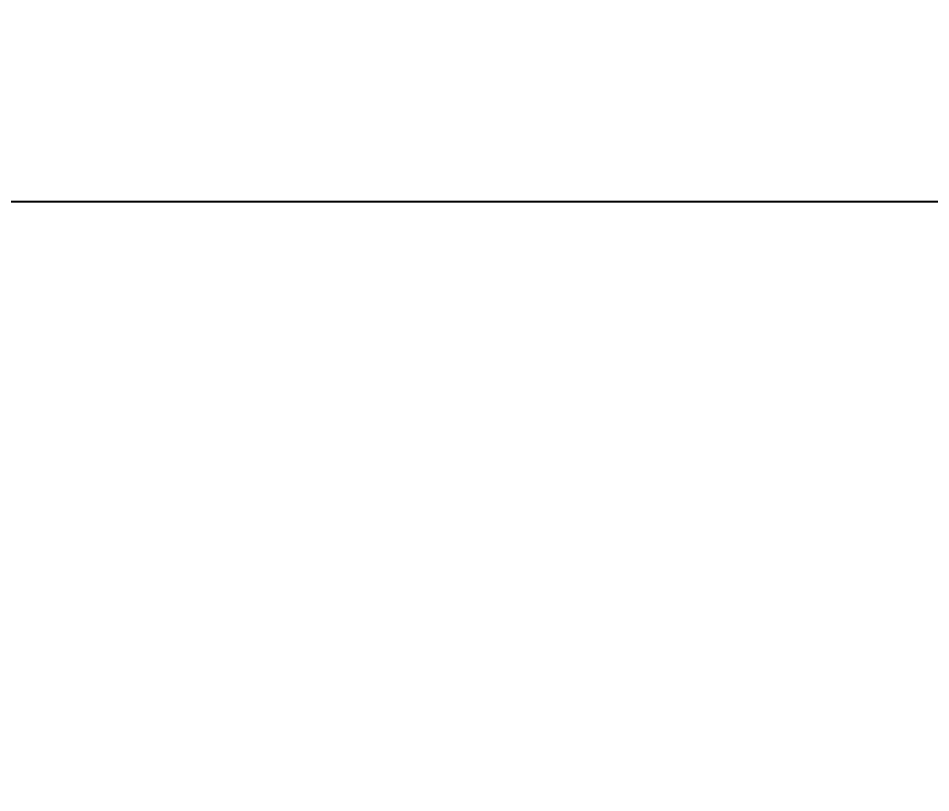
# Model space of a CAD drawing. Header units: millimetres. Extents: x 0 to 4205, y 0 to 2970.
# Drawn here: x 1953.9 to 2065.1, y 1815.3 to 1909.7 of the extents above; entities that cross this region are included whole.
import ezdxf

# ---------------------------------------------------------------- set-up
doc = ezdxf.new("R2010")
doc.units = ezdxf.units.MM
doc.header["$LTSCALE"] = 5
doc.layers.add('치수(ISO)', color=2, linetype='Continuous', lineweight=25)
doc.styles.add('치수 텍스트_PSTEK_POSCO', font='isocp.shx')
doc.dimstyles.new('치수_PSTEK_POSCO', dxfattribs={"dimscale": 5, "dimtxt": 3, "dimasz": 2, "dimexe": 2, "dimexo": 2.5, "dimgap": 1, "dimtad": 1, "dimrnd": 1e-08, "dimdsep": 46, "dimtxsty": '치수 텍스트_PSTEK_POSCO', "dimcen": 0.09, "dimdle": 10, "dimclrd": 7, "dimclre": 7, "dimclrt": 2, "dimadec": 1, "dimazin": 2, "dimtfac": 1, "dimtmove": 0, "dimatfit": 3, "dimfxl": 0, "dimtolj": 1, "dimlwd": -1, "dimlwe": -1, "dimarcsym": 0})

# ---------------------------------------------------------------- blocks, each defined once
blk = doc.blocks.new('*D32')
at = {"layer": 'Defpoints', "color": 0}
for p in [(2154.2, 1887.33), (1294.2, 1386.82), (2154.2, 1341.82)]:
    blk.add_point(p, dxfattribs=at)
at = {"layer": '치수(ISO)', "color": 7}
for p, q in [((1294.2, 1399.32), (1294.2, 1897.33)), ((2154.2, 1354.32), (2154.2, 1897.33)), ((1304.2, 1887.33), (2144.2, 1887.33))]:
    blk.add_line(p, q, dxfattribs=at)
for points in [[(1304.2, 1888.99), (1304.2, 1885.66), (1294.2, 1887.33)], [(2144.2, 1888.99), (2144.2, 1885.66), (2154.2, 1887.33)]]:
    blk.add_solid(points, dxfattribs=at)
at = {"layer": '치수(ISO)', "color": 2, "insert": (1710.7, 1899.83), "char_height": 15, "attachment_point": 4, "style": '치수 텍스트_PSTEK_POSCO'}
blk.add_mtext('\\A1;860', dxfattribs=at)

msp = doc.modelspace()

# ---------------------------------------------------------------- dimensions: what is measured, and where the dimension line sits
at = {"layer": '치수(ISO)', "color": 7}
dim = msp.add_linear_dim(base=(2154.2036, 1887.3273), p1=(1294.2036, 1386.8175), p2=(2154.2036, 1341.8175), angle=180, dimstyle='치수_PSTEK_POSCO', override={"dimdec": 2, "dimtp": 0, "dimtm": 0, "dimtdec": 2, "dimtofl": 0, "dimatfit": 1}, dxfattribs=at)
dim.commit()
dim.dimension.update_dxf_attribs({"geometry": '*D32', "text_midpoint": (1724.2036, 1887.3273), "dimtype": 160})

doc.saveas('drawing.dxf')
